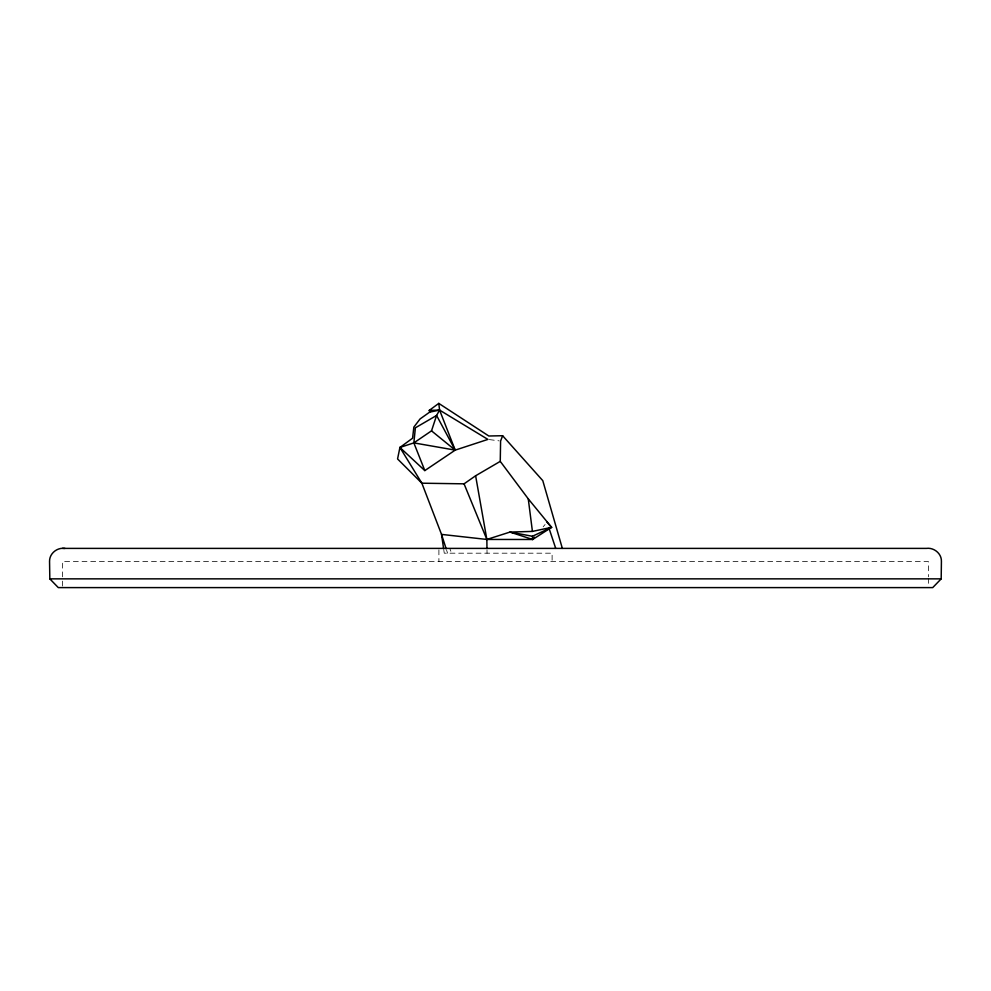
<?xml version="1.0" encoding="UTF-8"?>
<svg xmlns="http://www.w3.org/2000/svg" width="991" height="991" viewBox="0 0 991 991"><rect width="100%" height="100%" fill="white"/><g stroke="black" fill="none" stroke-linecap="round" stroke-linejoin="round"><path stroke-width="0.74" stroke-dasharray="4.96 3.72" d="M62.433 586.065L62.507 578.385M62.52 576.836L62.681 561.463L928.332 561.463L928.493 576.836M543.179 526.803L545.1 524.499M489.319 439.595L499.179 440.859M449.765 548.395L450.88 551.269M446.631 550.302L447.56 553.189M443.844 550.302L444.265 553.189L552.111 553.189L552.111 561.463M487.002 550.141L487.039 553.189M928.505 578.385L928.592 586.065M438.902 549.844L438.902 561.463"/><path stroke-width="1.49" d="M941.19 578.855L941.413 561.463C941.772 553.61 933.918 547.292 926.312 548.395L64.576 548.395C56.97 547.342 49.315 553.659 49.55 561.463L49.823 578.855L58.296 587.601L932.717 587.601L941.19 578.855L49.823 578.855M443.634 548.853L441.528 534.397L486.854 539.451L532.675 539.488L551.591 527.336L528.265 498.857L500.257 461.372L500.591 441.045L502.623 435.718L488.811 436.003L438.778 403.399L429.252 410.385L429.673 412.12L420.085 418.933L413.854 427.109L412.578 438.208L399.918 447.461L397.564 458.944L421.869 483.199L441.528 534.397L446.173 548.853M429.252 410.385L439.595 410.101L487.906 439.409L455.203 450.125L424.817 470.589L413.854 442.89L415.378 427.815L436.585 415.464L439.595 410.101L438.778 403.399M413.854 442.89L431.519 430.85L436.585 415.464L455.203 450.125L413.854 442.89L399.918 447.461L421.869 483.199L464.061 483.831L475.618 475.779L500.257 461.372M486.977 548.618L486.854 539.451L509.969 532.08L532.675 539.488L534.583 537.184M551.591 527.336L532.427 531.411L509.969 532.08L532.427 536.267L551.591 527.336L547.007 522.195M429.673 412.12L439.595 410.101L455.203 450.125L431.519 430.85M64.972 548.395L62.495 548.407M399.918 447.461L424.817 470.589M502.623 435.718L542.783 480.647L562.343 548.395M464.061 483.831L486.854 539.451L475.618 475.779M548.94 528.017L555.716 548.395M528.265 498.857L532.427 531.411M532.427 536.267L532.675 539.488"/></g></svg>
